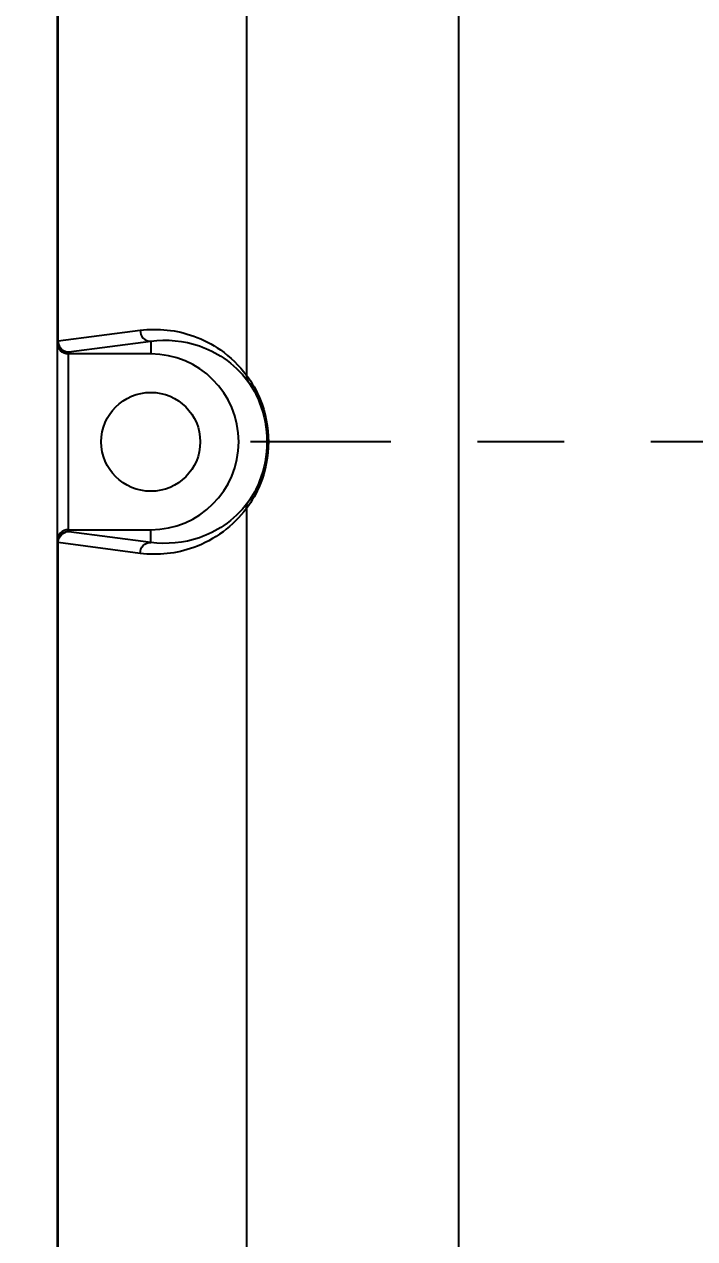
# Model space of a CAD drawing. Header units: millimetres. Extents: x 242 to 1026, y -183 to 372.
# Drawn here: x 473.6 to 504.1, y 176.4 to 231.7 of the extents above; entities that cross this region are included whole.
import ezdxf

# ---------------------------------------------------------------- set-up
doc = ezdxf.new("R2010")
doc.units = ezdxf.units.MM
doc.header["$LTSCALE"] = 30.734
doc.header["$PDMODE"] = 3
doc.header["$PDSIZE"] = 8
doc.linetypes.add('CENTER', pattern=[0.6, 0.375, -0.075, 0.075, -0.075])
doc.layers.get('0').update_dxf_attribs({"linetype": 'CONTINUOUS'})
doc.layers.get('Defpoints').update_dxf_attribs({"linetype": 'CONTINUOUS'})
doc.layers.add('02___PRT_ALL_AXES', color=7, linetype='CONTINUOUS')
doc.layers.add('dim', color=2, linetype='CONTINUOUS', lineweight=15)
doc.styles.add('China GB1', font='gbenor.shx', dxfattribs={"width": 0.9, "bigfont": 'gbcbig.shx'})
doc.dimstyles.new('A4S2.5', dxfattribs={"dimscale": 2.5, "dimtxt": 2.5, "dimasz": 1, "dimexe": 1, "dimexo": 0.5, "dimgap": 0.5, "dimtad": 1, "dimdec": 1, "dimzin": 9, "dimdsep": 46, "dimtxsty": 'China GB1', "dimcen": 0, "dimclrd": 4, "dimclre": 4, "dimclrt": 2, "dimadec": 3, "dimazin": 2, "dimtfac": 1, "dimtdec": 1, "dimtmove": 0, "dimatfit": 1, "dimfxl": 1, "dimlwd": 9, "dimlwe": 9, "dimarcsym": 0})

# ---------------------------------------------------------------- blocks, each defined once
blk = doc.blocks.new('*D32')
at = {"layer": 'Defpoints', "color": 0, "transparency": 16777216}
for p in [(482.778, 307.942), (432.515, 117.442), (481.364, 117.442)]:
    blk.add_point(p, dxfattribs=at)
at = {"layer": 'dim', "color": 4, "lineweight": 9, "transparency": 16777216}
for p, q in [((480.079, 307.942), (429.816, 307.942)), ((432.515, 297.142), (432.515, 128.242)), ((478.666, 117.442), (429.816, 117.442))]:
    blk.add_line(p, q, dxfattribs=at)
at = {"layer": 'dim', "color": 4, "transparency": 16777216}
for points in [[(430.715, 297.142), (434.315, 297.142), (432.515, 307.942)], [(430.715, 128.242), (434.315, 128.242), (432.515, 117.442)]]:
    blk.add_solid(points, dxfattribs=at)
at = {"layer": 'dim', "color": 2, "transparency": 16777216, "insert": (423.066, 212.692), "char_height": 13.5, "attachment_point": 5, "rotation": 90, "style": 'China GB1'}
blk.add_mtext('190.5', dxfattribs=at)

msp = doc.modelspace()

# ---------------------------------------------------------------- linework, layer by layer
at = {"color": 7, "linetype": 'Continuous'}
for p, q in [((475.111, 120.442), (475.111, 304.942)), ((475.145, 217.28), (475.145, 299.105)), ((483.709, 298.378), (483.709, 215.724)), ((493.368, 149.692), (493.368, 297.557)), ((475.145, 217.28), (478.878, 217.766)), ((475.628, 216.78), (479.361, 217.267)), ((479.361, 217.267), (479.361, 216.692)), ((475.611, 208.609), (475.611, 216.775)), ((479.361, 216.692), (475.611, 216.692)), ((483.709, 209.66), (483.709, 150.692)), ((475.611, 208.692), (479.361, 208.692)), ((479.361, 208.118), (475.628, 208.604)), ((479.361, 208.118), (479.361, 208.692)), ((475.145, 126.28), (475.145, 208.105)), ((478.878, 207.618), (475.145, 208.105))]:
    msp.add_line(p, q, dxfattribs=at)
at = {"color": 1, "linetype": 'CENTER', "ltscale": 1.711962}
msp.add_line((742.828, 212.692), (483.894, 212.692), dxfattribs=at)
at = {"color": 7, "linetype": 'Continuous'}
for centre, radius, start, end in [((475.572, 217.175), 0.461, 180.0198, 188.9432), ((475.607, 217.273), 0.496, 211.922, 220.0214), ((475.637, 217.265), 0.485, 249.1003, 259.0438), ((475.633, 217.243), 0.463, 259.0201, 269.3932), ((479.361, 212.692), 4, 270, 90), ((475.607, 208.112), 0.495, 139.9755, 150.2938), ((475.637, 208.12), 0.485, 100.9562, 110.8997), ((475.633, 208.141), 0.463, 90.6068, 100.9799), ((475.572, 208.209), 0.461, 171.0568, 179.9802)]:
    msp.add_arc(centre, radius, start, end, dxfattribs=at)
for points, knots in [([(478.878, 217.766), (479.689, 217.872), (481.016, 217.728), (482.644, 216.879), (483.382, 216.167), (483.709, 215.724)], [0, 0, 0, 0, 0.448852, 0.698162, 1, 1, 1, 1]), ([(478.878, 217.766), (478.879, 217.64), (478.979, 217.38), (479.237, 217.268), (479.361, 217.267)], [0, 0, 0, 0, 0.505954, 1, 1, 1, 1]), ([(475.111, 217.275), (475.111, 217.277), (475.123, 217.277), (475.128, 217.279), (475.134, 217.279)], [0, 0, 0, 0, 0.258879, 1, 1, 1, 1]), ([(475.145, 217.28), (475.146, 217.18), (475.207, 216.978), (475.372, 216.846), (475.464, 216.812)], [0, 0, 0, 0, 0.503963, 1, 1, 1, 1]), ([(479.361, 217.267), (480.093, 217.372), (481.298, 217.258), (482.787, 216.505), (483.467, 215.861), (483.769, 215.459)], [0, 0, 0, 0, 0.446877, 0.696332, 1, 1, 1, 1]), ([(475.611, 216.692), (475.484, 216.692), (475.243, 216.783), (475.132, 217.003), (475.116, 217.103)], [0, 0, 0, 0, 0.556545, 1, 1, 1, 1]), ([(475.611, 216.775), (475.611, 216.777), (475.619, 216.778), (475.624, 216.779), (475.628, 216.78)], [0, 0, 0, 0, 0.272281, 1, 1, 1, 1]), ([(483.709, 215.724), (483.969, 215.392), (484.5, 214.437), (484.841, 212.692), (484.499, 210.947), (483.968, 209.993), (483.709, 209.66)], [0, 0, 0, 0, 0.195668, 0.500081, 0.804467, 1, 1, 1, 1]), ([(483.769, 215.459), (483.995, 215.158), (484.461, 214.283), (484.758, 212.692), (484.461, 211.101), (483.995, 210.226), (483.769, 209.926)], [0, 0, 0, 0, 0.192159, 0.50008, 0.807969, 1, 1, 1, 1]), ([(483.709, 209.66), (483.119, 208.861), (481.563, 207.706), (479.689, 207.513), (478.878, 207.618)], [0, 0, 0, 0, 0.548523, 1, 1, 1, 1]), ([(483.769, 209.926), (483.467, 209.524), (482.787, 208.879), (481.298, 208.127), (480.093, 208.012), (479.361, 208.118)], [0, 0, 0, 0, 0.303672, 0.553128, 1, 1, 1, 1]), ([(475.611, 208.692), (475.484, 208.692), (475.243, 208.601), (475.132, 208.381), (475.116, 208.281)], [0, 0, 0, 0, 0.556545, 1, 1, 1, 1]), ([(475.145, 208.105), (475.146, 208.204), (475.207, 208.406), (475.372, 208.538), (475.464, 208.573)], [0, 0, 0, 0, 0.503963, 1, 1, 1, 1]), ([(475.628, 208.604), (475.624, 208.605), (475.619, 208.606), (475.611, 208.607), (475.611, 208.609)], [0, 0, 0, 0, 0.727716, 1, 1, 1, 1]), ([(475.145, 208.105), (475.136, 208.105), (475.129, 208.108), (475.111, 208.106), (475.111, 208.109)], [0, 0, 0, 0, 0.743161, 1, 1, 1, 1]), ([(478.878, 207.618), (478.879, 207.745), (478.979, 208.005), (479.237, 208.117), (479.361, 208.118)], [0, 0, 0, 0, 0.505956, 1, 1, 1, 1])]:
    msp.add_open_spline(points, degree=3, knots=knots, dxfattribs=at)
for points in [[(475.111, 217.275), (475.111, 217.183), (475.138, 217.088), (475.187, 217.011)], [(475.228, 216.954), (475.265, 216.91), (475.311, 216.871), (475.361, 216.842)], [(475.361, 216.842), (475.436, 216.799), (475.525, 216.775), (475.611, 216.775)], [(483.709, 215.724), (483.701, 215.634), (483.722, 215.536), (483.769, 215.459)], [(483.709, 209.66), (483.701, 209.751), (483.722, 209.848), (483.769, 209.926)], [(475.111, 208.109), (475.111, 208.195), (475.134, 208.283), (475.177, 208.357)], [(475.228, 208.43), (475.265, 208.475), (475.311, 208.513), (475.361, 208.542)], [(475.361, 208.542), (475.436, 208.585), (475.525, 208.609), (475.611, 208.609)]]:
    msp.add_open_spline(points, degree=3, dxfattribs=at)
at = {"layer": '02___PRT_ALL_AXES', "color": 7, "linetype": 'Continuous'}
msp.add_circle((479.361, 212.692), 2.25, dxfattribs=at)

# ---------------------------------------------------------------- dimensions: what is measured, and where the dimension line sits
at = {"layer": 'dim', "color": 1}
dim = msp.add_linear_dim(base=(432.515, 117.442), p1=(482.778, 307.942), p2=(481.364, 117.442), angle=90, dimstyle='A4S2.5', override={"dimtxt": 5.4, "dimasz": 4.32, "dimexe": 1.07946, "dimexo": 1.07946, "dimgap": 1.07946}, dxfattribs=at)
dim.commit()
dim.dimension.update_dxf_attribs({"geometry": '*D32', "text_midpoint": (423.066, 212.692)})

doc.saveas('drawing.dxf')
